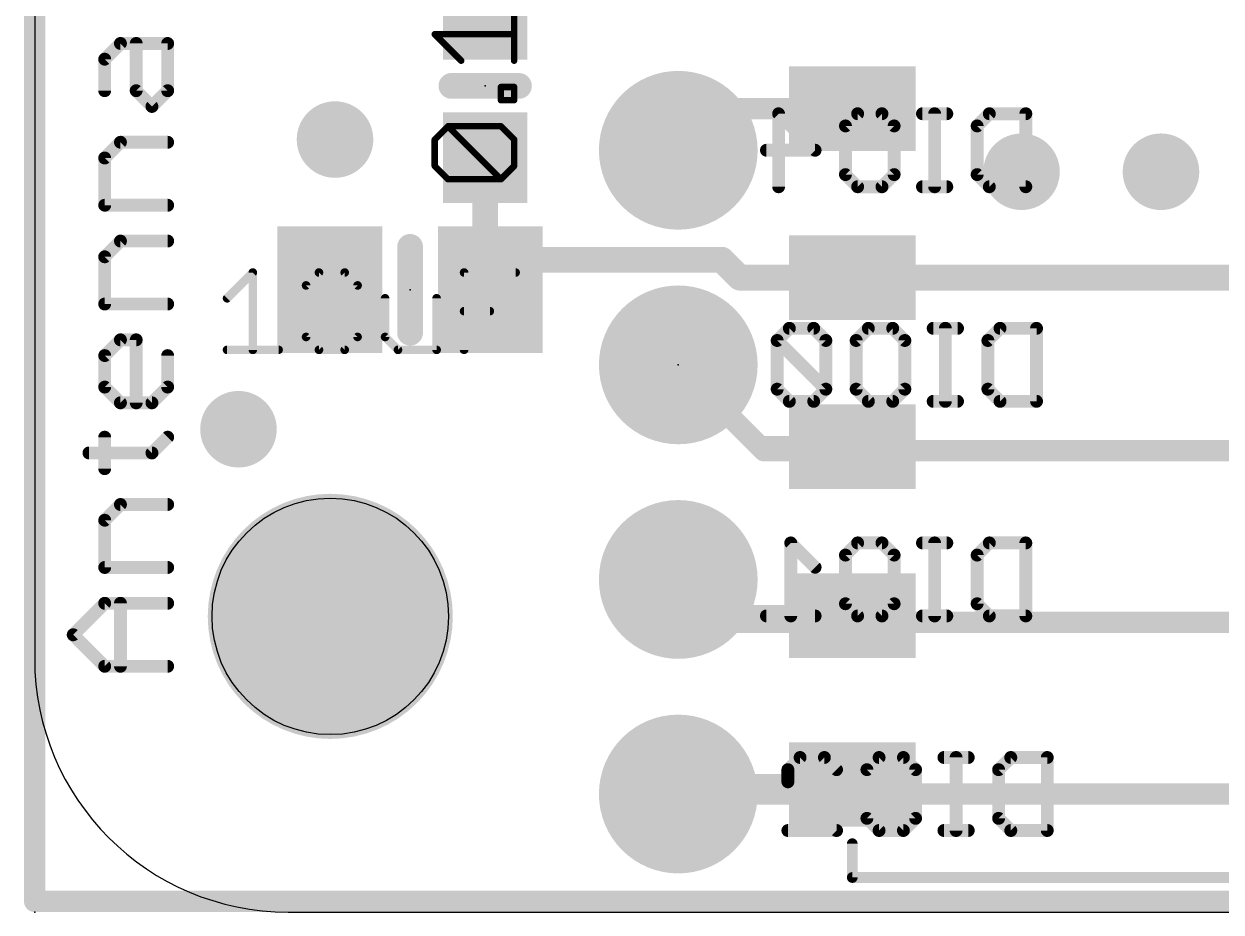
# Model space of a CAD drawing. Extents: x -1.5 to 65.2, y -0.1 to 32.8.
# Drawn here: x -0.13 to 14.05, y -0.13 to 10.39 of the extents above; entities that cross this region are included whole.
import ezdxf

# ---------------------------------------------------------------- set-up
doc = ezdxf.new("R2010")
doc.units = 0
for name, color, linetype in [('1', 12, 'CONTINUOUS'), ('16', 5, 'CONTINUOUS'), ('17', 110, 'CONTINUOUS'), ('18', 110, 'CONTINUOUS'), ('20', 53, 'CONTINUOUS'), ('21', 40, 'CONTINUOUS'), ('22', 6, 'CONTINUOUS'), ('23', 40, 'CONTINUOUS'), ('27', 4, 'CONTINUOUS'), ('30', 253, 'CONTINUOUS')]:
    doc.layers.add(name, color=color, linetype=linetype)

# ---------------------------------------------------------------- blocks, each defined once
blk = doc.blocks.new('RECT')
blk.add_solid([(-0.5, -0.5), (0.5, -0.5), (-0.5, 0.5), (0.5, 0.5)])
blk = doc.blocks.new('ROUNDP')
at = {"const_width": 0.5}
blk.add_lwpolyline([(0, -0.25, 1), (0, 0.25, 1), (0, -0.25)], format="xyb", dxfattribs=at)
blk = doc.blocks.new('ROUNDV')
at = {"const_width": 0.5}
blk.add_lwpolyline([(0, -0.25, 1), (0, 0.25, 1), (0, -0.25)], format="xyb", dxfattribs=at)

msp = doc.modelspace()

# ---------------------------------------------------------------- linework, layer by layer
at = {"layer": '1'}
for points, const_width in [([(0, 0), (0, 30.48)], 0.254), ([(8.112, 9.382), (7.62, 8.89)], 0.254), ([(9.68, 9.382), (8.112, 9.382)], 0.254), ([(5.334, 8.802), (5.334, 7.3)], 0.3048), ([(5.7506, 7.5946), (5.395, 7.239)], 0.3048), ([(8.1355, 7.5946), (5.7506, 7.5946)], 0.3048), ([(8.3481, 7.382), (8.1355, 7.5946)], 0.3048), ([(9.68, 7.382), (8.3481, 7.382)], 0.3048), ([(9.68, 7.382), (21.59, 7.382)], 0.3048), ([(5.334, 7.3), (5.395, 7.239)], 0.3048), ([(8.588, 5.382), (7.62, 6.35)], 0.254), ([(9.68, 5.382), (8.588, 5.382)], 0.254), ([(8.048, 3.382), (7.62, 3.81)], 0.254), ([(9.68, 3.382), (8.048, 3.382)], 0.254), ([(7.732, 1.382), (7.62, 1.27)], 0.254), ([(9.68, 1.382), (7.732, 1.382)], 0.254), ([(65.024, 0), (0, 0)], 0.254)]:
    msp.add_lwpolyline(points, dxfattribs=dict(at, const_width=const_width))
for points, const_width in [([(8.112, 9.4455, 1), (8.112, 9.3185)], 0.127), ([(8.1569, 9.3371, 1), (8.0671, 9.4269)], 0.127), ([(9.68, 9.3185, 1), (9.68, 9.4455)], 0.127), ([(5.4102, 8.802, 1), (5.2578, 8.802)], 0.1524), ([(7.5751, 8.9349, 1), (7.6649, 8.8451)], 0.127), ([(5.7506, 7.6708, 1), (5.7506, 7.5184)], 0.1524), ([(5.8045, 7.5407, 1), (5.6967, 7.6485)], 0.1524), ([(8.1894, 7.6485, 1), (8.0816, 7.5407)], 0.1524), ([(8.1355, 7.5184, 1), (8.1355, 7.6708)], 0.1524), ([(8.3481, 7.4582, 1), (8.3481, 7.3058)], 0.1524), ([(8.2942, 7.3281, 1), (8.402, 7.4359)], 0.1524), ([(9.68, 7.4582, 1), (9.68, 7.3058)], 0.1524), ([(9.68, 7.3058, 1), (9.68, 7.4582)], 0.1524), ([(5.3879, 7.3539, 1), (5.2801, 7.2461)], 0.1524), ([(5.2578, 7.3, 1), (5.4102, 7.3)], 0.1524), ([(5.3411, 7.2929, 1), (5.4489, 7.1851)], 0.1524), ([(5.3411, 7.1851, 1), (5.4489, 7.2929)], 0.1524), ([(7.6649, 6.3949, 1), (7.5751, 6.3051)], 0.127), ([(8.588, 5.4455, 1), (8.588, 5.3185)], 0.127), ([(8.5431, 5.3371, 1), (8.6329, 5.4269)], 0.127), ([(9.68, 5.3185, 1), (9.68, 5.4455)], 0.127), ([(7.6649, 3.8549, 1), (7.5751, 3.7651)], 0.127), ([(8.048, 3.4455, 1), (8.048, 3.3185)], 0.127), ([(8.0031, 3.3371, 1), (8.0929, 3.4269)], 0.127), ([(9.68, 3.3185, 1), (9.68, 3.4455)], 0.127), ([(7.732, 1.4455, 1), (7.732, 1.3185)], 0.127), ([(7.7769, 1.3371, 1), (7.6871, 1.4269)], 0.127), ([(9.68, 1.3185, 1), (9.68, 1.4455)], 0.127), ([(7.5751, 1.3149, 1), (7.6649, 1.2251)], 0.127), ([(0, 0.0635, 1), (0, -0.0635)], 0.127), ([(-0.0635, 0, 1), (0.0635, 0)], 0.127)]:
    msp.add_lwpolyline(points, format="xyb", dxfattribs=dict(at, const_width=const_width))
at = {"layer": '16', "const_width": 0.254}
for points in [[(0, 0), (0, 30.48)], [(8.636, 5.334), (7.62, 6.35)], [(8.636, 5.334), (21.082, 5.334)], [(8.128, 3.302), (7.62, 3.81)], [(19.812, 3.302), (8.128, 3.302)], [(7.62, 1.27), (18.542, 1.27)], [(65.024, 0), (0, 0)]]:
    msp.add_lwpolyline(points, dxfattribs=at)
at = {"layer": '16', "const_width": 0.127}
for points in [[(7.6649, 6.3949, 1), (7.5751, 6.3051)], [(8.636, 5.3975, 1), (8.636, 5.2705)], [(8.5911, 5.2891, 1), (8.6809, 5.3789)], [(7.6649, 3.8549, 1), (7.5751, 3.7651)], [(8.128, 3.3655, 1), (8.128, 3.2385)], [(8.0831, 3.2571, 1), (8.1729, 3.3469)], [(7.62, 1.3335, 1), (7.62, 1.2065)], [(0, 0.0635, 1), (0, -0.0635)], [(-0.0635, 0, 1), (0.0635, 0)]]:
    msp.add_lwpolyline(points, format="xyb", dxfattribs=at)
at = {"layer": '20'}
for p, q in [((0, 27.5334), (0, 2.873)), ((3, -0.127), (62, -0.127))]:
    msp.add_line(p, q, dxfattribs=at)
msp.add_circle((3.5, 3.373), 1.4, dxfattribs=at)
msp.add_arc((3, 2.873), 3, 180, 270, dxfattribs=at)
at = {"layer": '21'}
for points, const_width in [([(0.8291, 9.9681), (1.0155, 10.1545)], 0.1524), ([(1.0155, 10.1545), (1.5748, 10.1545)], 0.1524), ([(1.202, 9.5952), (1.202, 10.1545)], 0.1524), ([(1.5748, 10.1545), (1.5748, 9.5952)], 0.1524), ([(0.8291, 9.5952), (0.8291, 9.9681)], 0.1524), ([(4.934, 9.652), (5.734, 9.652)], 0.3048), ([(1.3884, 9.4088), (1.202, 9.5952)], 0.1524), ([(1.5748, 9.5952), (1.3884, 9.4088)], 0.1524), ([(0.8291, 8.7987), (1.0155, 8.9851)], 0.1524), ([(1.0155, 8.9851), (1.5748, 8.9851)], 0.1524), ([(0.8291, 8.2394), (0.8291, 8.7987)], 0.1524), ([(1.5748, 8.2394), (0.8291, 8.2394)], 0.1524), ([(0.8291, 7.6293), (1.0155, 7.8157)], 0.1524), ([(1.0155, 7.8157), (1.5748, 7.8157)], 0.1524), ([(4.445, 6.731), (4.445, 7.747)], 0.3048), ([(0.8291, 7.07), (0.8291, 7.6293)], 0.1524), ([(1.5748, 7.07), (0.8291, 7.07)], 0.1524), ([(0.8291, 6.4599), (1.0155, 6.6463)], 0.1524), ([(1.0155, 6.6463), (1.202, 6.6463)], 0.1524), ([(1.202, 6.6463), (1.202, 5.9006)], 0.1524), ([(0.8291, 6.087), (0.8291, 6.4599)], 0.1524), ([(1.5748, 6.4599), (1.5748, 6.087)], 0.1524), ([(1.0155, 5.9006), (0.8291, 6.087)], 0.1524), ([(1.5748, 6.087), (1.3884, 5.9006)], 0.1524), ([(1.3884, 5.9006), (1.0155, 5.9006)], 0.1524), ([(0.8291, 5.121), (0.8291, 5.4938)], 0.1524), ([(1.3884, 5.3074), (1.5748, 5.4938)], 0.1524), ([(0.6427, 5.3074), (1.3884, 5.3074)], 0.1524), ([(0.8291, 4.5109), (1.0155, 4.6973)], 0.1524), ([(1.0155, 4.6973), (1.5748, 4.6973)], 0.1524), ([(0.8291, 3.9516), (0.8291, 4.5109)], 0.1524), ([(1.5748, 3.9516), (0.8291, 3.9516)], 0.1524), ([(0.4562, 3.1551), (0.8291, 3.5279)], 0.1524), ([(0.8291, 3.5279), (1.5748, 3.5279)], 0.1524), ([(1.0155, 2.7822), (1.0155, 3.5279)], 0.1524), ([(0.8291, 2.7822), (0.4562, 3.1551)], 0.1524), ([(1.5748, 2.7822), (0.8291, 2.7822)], 0.1524), ([(9.68, 0.282), (9.68, 0.682)], 0.127), ([(25.88, 0.282), (9.68, 0.282)], 0.127)]:
    msp.add_lwpolyline(points, dxfattribs=dict(at, const_width=const_width))
for points, const_width in [([(1.0155, 10.1926, 1), (1.0155, 10.1164)], 0.0762), ([(1.0425, 10.1275, 1), (0.9886, 10.1814)], 0.0762), ([(1.2401, 10.1545, 1), (1.1639, 10.1545)], 0.0762), ([(1.6129, 10.1545, 1), (1.5367, 10.1545)], 0.0762), ([(1.5748, 10.1164, 1), (1.5748, 10.1926)], 0.0762), ([(0.8672, 9.9681, 1), (0.791, 9.9681)], 0.0762), ([(0.8022, 9.995, 1), (0.856, 9.9411)], 0.0762), ([(4.934, 9.7282, 1), (4.934, 9.5758)], 0.1524), ([(5.734, 9.5758, 1), (5.734, 9.7282)], 0.1524), ([(1.2289, 9.6222, 1), (1.175, 9.5683)], 0.0762), ([(1.6017, 9.5683, 1), (1.5479, 9.6222)], 0.0762), ([(0.791, 9.5952, 1), (0.8672, 9.5952)], 0.0762), ([(1.1639, 9.5952, 1), (1.2401, 9.5952)], 0.0762), ([(1.5367, 9.5952, 1), (1.6129, 9.5952)], 0.0762), ([(1.3614, 9.4357, 1), (1.4153, 9.3818)], 0.0762), ([(1.3614, 9.3818, 1), (1.4153, 9.4357)], 0.0762), ([(1.0155, 9.0232, 1), (1.0155, 8.947)], 0.0762), ([(1.0425, 8.9581, 1), (0.9886, 9.012)], 0.0762), ([(1.5748, 8.947, 1), (1.5748, 9.0232)], 0.0762), ([(0.8672, 8.7987, 1), (0.791, 8.7987)], 0.0762), ([(0.8022, 8.8256, 1), (0.856, 8.7717)], 0.0762), ([(0.8291, 8.2775, 1), (0.8291, 8.2013)], 0.0762), ([(0.791, 8.2394, 1), (0.8672, 8.2394)], 0.0762), ([(1.5748, 8.2013, 1), (1.5748, 8.2775)], 0.0762), ([(1.0155, 7.8538, 1), (1.0155, 7.7776)], 0.0762), ([(1.0425, 7.7888, 1), (0.9886, 7.8426)], 0.0762), ([(1.5748, 7.7776, 1), (1.5748, 7.8538)], 0.0762), ([(4.5212, 7.747, 1), (4.3688, 7.747)], 0.1524), ([(0.8672, 7.6293, 1), (0.791, 7.6293)], 0.0762), ([(0.8022, 7.6562, 1), (0.856, 7.6023)], 0.0762), ([(0.8291, 7.1081, 1), (0.8291, 7.0319)], 0.0762), ([(0.791, 7.07, 1), (0.8672, 7.07)], 0.0762), ([(1.5748, 7.0319, 1), (1.5748, 7.1081)], 0.0762), ([(4.3688, 6.731, 1), (4.5212, 6.731)], 0.1524), ([(1.0155, 6.6844, 1), (1.0155, 6.6082)], 0.0762), ([(1.0425, 6.6194, 1), (0.9886, 6.6732)], 0.0762), ([(1.2401, 6.6463, 1), (1.1639, 6.6463)], 0.0762), ([(1.202, 6.6082, 1), (1.202, 6.6844)], 0.0762), ([(0.8672, 6.4599, 1), (0.791, 6.4599)], 0.0762), ([(0.8022, 6.4868, 1), (0.856, 6.4329)], 0.0762), ([(1.6129, 6.4599, 1), (1.5367, 6.4599)], 0.0762), ([(0.856, 6.114, 1), (0.8022, 6.0601)], 0.0762), ([(0.791, 6.087, 1), (0.8672, 6.087)], 0.0762), ([(1.5367, 6.087, 1), (1.6129, 6.087)], 0.0762), ([(1.6017, 6.0601, 1), (1.5479, 6.114)], 0.0762), ([(1.0155, 5.9387, 1), (1.0155, 5.8625)], 0.0762), ([(0.9886, 5.8737, 1), (1.0425, 5.9275)], 0.0762), ([(1.3614, 5.9275, 1), (1.4153, 5.8737)], 0.0762), ([(1.3884, 5.8625, 1), (1.3884, 5.9387)], 0.0762), ([(1.1639, 5.9006, 1), (1.2401, 5.9006)], 0.0762), ([(0.8672, 5.4938, 1), (0.791, 5.4938)], 0.0762), ([(1.6017, 5.4669, 1), (1.5479, 5.5208)], 0.0762), ([(0.6427, 5.3455, 1), (0.6427, 5.2693)], 0.0762), ([(1.3614, 5.3344, 1), (1.4153, 5.2805)], 0.0762), ([(1.3884, 5.2693, 1), (1.3884, 5.3455)], 0.0762), ([(0.791, 5.121, 1), (0.8672, 5.121)], 0.0762), ([(1.0155, 4.7354, 1), (1.0155, 4.6592)], 0.0762), ([(1.0425, 4.6704, 1), (0.9886, 4.7242)], 0.0762), ([(1.5748, 4.6592, 1), (1.5748, 4.7354)], 0.0762), ([(0.8672, 4.5109, 1), (0.791, 4.5109)], 0.0762), ([(0.8022, 4.5378, 1), (0.856, 4.4839)], 0.0762), ([(0.8291, 3.9897, 1), (0.8291, 3.9135)], 0.0762), ([(0.791, 3.9516, 1), (0.8672, 3.9516)], 0.0762), ([(1.5748, 3.9135, 1), (1.5748, 3.9897)], 0.0762), ([(0.8291, 3.566, 1), (0.8291, 3.4898)], 0.0762), ([(0.856, 3.501, 1), (0.8022, 3.5548)], 0.0762), ([(1.0536, 3.5279, 1), (0.9774, 3.5279)], 0.0762), ([(1.5748, 3.4898, 1), (1.5748, 3.566)], 0.0762), ([(0.4832, 3.182, 1), (0.4293, 3.1281)], 0.0762), ([(0.4293, 3.182, 1), (0.4832, 3.1281)], 0.0762), ([(0.8291, 2.8203, 1), (0.8291, 2.7441)], 0.0762), ([(0.8022, 2.7553, 1), (0.856, 2.8091)], 0.0762), ([(1.5748, 2.7441, 1), (1.5748, 2.8203)], 0.0762), ([(0.9774, 2.7822, 1), (1.0536, 2.7822)], 0.0762), ([(9.7118, 0.682, 1), (9.6482, 0.682)], 0.0635), ([(9.6482, 0.282, 1), (9.7118, 0.282)], 0.0635), ([(9.68, 0.3138, 1), (9.68, 0.2503)], 0.0635)]:
    msp.add_lwpolyline(points, format="xyb", dxfattribs=dict(at, const_width=const_width))
at = {"layer": '22', "const_width": 0.0762}
for points in [[(8.8349, 9.3495, 1), (8.781, 9.2956)], [(8.846, 9.3225, 1), (8.7698, 9.3225)], [(9.7434, 9.3606, 1), (9.7434, 9.2844)], [(9.7704, 9.2956, 1), (9.7165, 9.3495)], [(10.0585, 9.3495, 1), (10.0046, 9.2956)], [(10.0315, 9.2844, 1), (10.0315, 9.3606)], [(10.5112, 9.3606, 1), (10.5112, 9.2844)], [(10.6933, 9.3225, 1), (10.6171, 9.3225)], [(10.7993, 9.2844, 1), (10.7993, 9.3606)], [(11.3026, 9.3606, 1), (11.3026, 9.2844)], [(11.3296, 9.2956, 1), (11.2757, 9.3495)], [(11.7729, 9.3225, 1), (11.6967, 9.3225)], [(11.7348, 9.2844, 1), (11.7348, 9.3606)], [(9.5724, 9.2054, 1), (9.6263, 9.1515)], [(9.6375, 9.1785, 1), (9.5613, 9.1785)], [(10.2137, 9.1785, 1), (10.1375, 9.1785)], [(10.1487, 9.1515, 1), (10.2025, 9.2054)], [(11.1316, 9.2054, 1), (11.1855, 9.1515)], [(11.1967, 9.1785, 1), (11.1205, 9.1785)], [(8.6639, 8.9285, 1), (8.6639, 8.8523)], [(9.2131, 8.8634, 1), (9.267, 8.9173)], [(9.2401, 8.8523, 1), (9.2401, 8.9285)], [(9.6263, 8.6292, 1), (9.5724, 8.5753)], [(10.2025, 8.5753, 1), (10.1487, 8.6292)], [(11.1855, 8.6292, 1), (11.1316, 8.5753)], [(9.5613, 8.6023, 1), (9.6375, 8.6023)], [(9.7434, 8.4963, 1), (9.7434, 8.4201)], [(9.7165, 8.4313, 1), (9.7704, 8.4851)], [(10.0046, 8.4851, 1), (10.0585, 8.4313)], [(10.0315, 8.4201, 1), (10.0315, 8.4963)], [(10.1375, 8.6023, 1), (10.2137, 8.6023)], [(10.5112, 8.4963, 1), (10.5112, 8.4201)], [(10.7993, 8.4201, 1), (10.7993, 8.4963)], [(11.1205, 8.6023, 1), (11.1967, 8.6023)], [(11.3026, 8.4963, 1), (11.3026, 8.4201)], [(11.2757, 8.4313, 1), (11.3296, 8.4851)], [(11.7348, 8.4201, 1), (11.7348, 8.4963)], [(8.7698, 8.4582, 1), (8.846, 8.4582)], [(10.6171, 8.4582, 1), (10.6933, 8.4582)], [(11.6967, 8.4582, 1), (11.7729, 8.4582)], [(8.9349, 6.8206, 1), (8.9349, 6.7444)], [(8.9619, 6.7556, 1), (8.908, 6.8095)], [(9.25, 6.8095, 1), (9.1961, 6.7556)], [(9.223, 6.7444, 1), (9.223, 6.8206)], [(9.8704, 6.8206, 1), (9.8704, 6.7444)], [(9.8974, 6.7556, 1), (9.8435, 6.8095)], [(10.1855, 6.8095, 1), (10.1316, 6.7556)], [(10.1585, 6.7444, 1), (10.1585, 6.8206)], [(10.6382, 6.8206, 1), (10.6382, 6.7444)], [(10.8203, 6.7825, 1), (10.7441, 6.7825)], [(10.9263, 6.7444, 1), (10.9263, 6.8206)], [(11.4296, 6.8206, 1), (11.4296, 6.7444)], [(11.4566, 6.7556, 1), (11.4027, 6.8095)], [(11.8999, 6.7825, 1), (11.8237, 6.7825)], [(11.8618, 6.7444, 1), (11.8618, 6.8206)], [(8.8178, 6.6654, 1), (8.7639, 6.6115)], [(8.7639, 6.6654, 1), (8.8178, 6.6115)], [(8.829, 6.6385, 1), (8.7528, 6.6385)], [(9.4052, 6.6385, 1), (9.329, 6.6385)], [(9.3401, 6.6115, 1), (9.394, 6.6654)], [(9.6994, 6.6654, 1), (9.7533, 6.6115)], [(9.7645, 6.6385, 1), (9.6883, 6.6385)], [(10.3407, 6.6385, 1), (10.2645, 6.6385)], [(10.2757, 6.6115, 1), (10.3295, 6.6654)], [(11.2586, 6.6654, 1), (11.3125, 6.6115)], [(11.3237, 6.6385, 1), (11.2475, 6.6385)], [(8.8178, 6.0892, 1), (8.7639, 6.0353)], [(8.7528, 6.0623, 1), (8.829, 6.0623)], [(9.329, 6.0623, 1), (9.4052, 6.0623)], [(9.394, 6.0353, 1), (9.3401, 6.0892)], [(9.3401, 6.0353, 1), (9.394, 6.0892)], [(9.7533, 6.0892, 1), (9.6994, 6.0353)], [(9.6883, 6.0623, 1), (9.7645, 6.0623)], [(10.2645, 6.0623, 1), (10.3407, 6.0623)], [(10.3295, 6.0353, 1), (10.2757, 6.0892)], [(11.3125, 6.0892, 1), (11.2586, 6.0353)], [(11.2475, 6.0623, 1), (11.3237, 6.0623)], [(8.9349, 5.9563, 1), (8.9349, 5.8801)], [(8.908, 5.8913, 1), (8.9619, 5.9451)], [(9.1961, 5.9451, 1), (9.25, 5.8913)], [(9.223, 5.8801, 1), (9.223, 5.9563)], [(9.8704, 5.9563, 1), (9.8704, 5.8801)], [(9.8435, 5.8913, 1), (9.8974, 5.9451)], [(10.1316, 5.9451, 1), (10.1855, 5.8913)], [(10.1585, 5.8801, 1), (10.1585, 5.9563)], [(10.6382, 5.9563, 1), (10.6382, 5.8801)], [(10.7441, 5.9182, 1), (10.8203, 5.9182)], [(10.9263, 5.8801, 1), (10.9263, 5.9563)], [(11.4296, 5.9563, 1), (11.4296, 5.8801)], [(11.4027, 5.8913, 1), (11.4566, 5.9451)], [(11.8237, 5.9182, 1), (11.8999, 5.9182)], [(11.8618, 5.8801, 1), (11.8618, 5.9563)], [(8.9789, 4.2695, 1), (8.925, 4.2156)], [(8.9901, 4.2425, 1), (8.9139, 4.2425)], [(9.7434, 4.2806, 1), (9.7434, 4.2044)], [(9.7704, 4.2156, 1), (9.7165, 4.2695)], [(10.0585, 4.2695, 1), (10.0046, 4.2156)], [(10.0315, 4.2044, 1), (10.0315, 4.2806)], [(10.5112, 4.2806, 1), (10.5112, 4.2044)], [(10.6933, 4.2425, 1), (10.6171, 4.2425)], [(10.7993, 4.2044, 1), (10.7993, 4.2806)], [(11.3026, 4.2806, 1), (11.3026, 4.2044)], [(11.3296, 4.2156, 1), (11.2757, 4.2695)], [(11.7729, 4.2425, 1), (11.6967, 4.2425)], [(11.7348, 4.2044, 1), (11.7348, 4.2806)], [(9.5724, 4.1254, 1), (9.6263, 4.0715)], [(9.6375, 4.0985, 1), (9.5613, 4.0985)], [(10.2137, 4.0985, 1), (10.1375, 4.0985)], [(10.1487, 4.0715, 1), (10.2025, 4.1254)], [(11.1316, 4.1254, 1), (11.1855, 4.0715)], [(11.1967, 4.0985, 1), (11.1205, 4.0985)], [(9.2131, 3.9275, 1), (9.267, 3.9814)], [(9.6263, 3.5492, 1), (9.5724, 3.4953)], [(9.5613, 3.5223, 1), (9.6375, 3.5223)], [(10.1375, 3.5223, 1), (10.2137, 3.5223)], [(10.2025, 3.4953, 1), (10.1487, 3.5492)], [(11.1855, 3.5492, 1), (11.1316, 3.4953)], [(11.1205, 3.5223, 1), (11.1967, 3.5223)], [(8.6639, 3.4163, 1), (8.6639, 3.3401)], [(8.9139, 3.3782, 1), (8.9901, 3.3782)], [(9.2401, 3.3401, 1), (9.2401, 3.4163)], [(9.7434, 3.4163, 1), (9.7434, 3.3401)], [(9.7165, 3.3513, 1), (9.7704, 3.4051)], [(10.0046, 3.4051, 1), (10.0585, 3.3513)], [(10.0315, 3.3401, 1), (10.0315, 3.4163)], [(10.5112, 3.4163, 1), (10.5112, 3.3401)], [(10.6171, 3.3782, 1), (10.6933, 3.3782)], [(10.7993, 3.3401, 1), (10.7993, 3.4163)], [(11.3026, 3.4163, 1), (11.3026, 3.3401)], [(11.2757, 3.3513, 1), (11.3296, 3.4051)], [(11.6967, 3.3782, 1), (11.7729, 3.3782)], [(11.7348, 3.3401, 1), (11.7348, 3.4163)], [(9.0619, 1.7406, 1), (9.0619, 1.6644)], [(9.0889, 1.6756, 1), (9.035, 1.7295)], [(9.377, 1.7295, 1), (9.3231, 1.6756)], [(9.35, 1.6644, 1), (9.35, 1.7406)], [(9.9974, 1.7406, 1), (9.9974, 1.6644)], [(10.0244, 1.6756, 1), (9.9705, 1.7295)], [(10.3125, 1.7295, 1), (10.2586, 1.6756)], [(10.2855, 1.6644, 1), (10.2855, 1.7406)], [(10.7652, 1.7406, 1), (10.7652, 1.6644)], [(10.9473, 1.7025, 1), (10.8711, 1.7025)], [(11.0533, 1.6644, 1), (11.0533, 1.7406)], [(11.5566, 1.7406, 1), (11.5566, 1.6644)], [(11.5836, 1.6756, 1), (11.5297, 1.7295)], [(12.0269, 1.7025, 1), (11.9507, 1.7025)], [(11.9888, 1.6644, 1), (11.9888, 1.7406)], [(8.8909, 1.5854, 1), (8.9448, 1.5315)], [(8.956, 1.5585, 1), (8.8798, 1.5585)], [(9.4671, 1.5315, 1), (9.521, 1.5854)], [(9.8264, 1.5854, 1), (9.8803, 1.5315)], [(9.8915, 1.5585, 1), (9.8153, 1.5585)], [(10.4677, 1.5585, 1), (10.3915, 1.5585)], [(10.4027, 1.5315, 1), (10.4565, 1.5854)], [(11.3856, 1.5854, 1), (11.4395, 1.5315)], [(11.4507, 1.5585, 1), (11.3745, 1.5585)], [(8.9448, 1.4414, 1), (8.8909, 1.3875)], [(8.8798, 1.4144, 1), (8.956, 1.4144)], [(9.8803, 1.0092, 1), (9.8264, 0.9553)], [(9.8153, 0.9823, 1), (9.8915, 0.9823)], [(10.3915, 0.9823, 1), (10.4677, 0.9823)], [(10.4565, 0.9553, 1), (10.4027, 1.0092)], [(11.4395, 1.0092, 1), (11.3856, 0.9553)], [(11.3745, 0.9823, 1), (11.4507, 0.9823)], [(8.9179, 0.8763, 1), (8.9179, 0.8001)], [(9.4671, 0.8113, 1), (9.521, 0.8651)], [(9.4941, 0.8001, 1), (9.4941, 0.8763)], [(9.9974, 0.8763, 1), (9.9974, 0.8001)], [(9.9705, 0.8113, 1), (10.0244, 0.8651)], [(10.2586, 0.8651, 1), (10.3125, 0.8113)], [(10.2855, 0.8001, 1), (10.2855, 0.8763)], [(10.7652, 0.8763, 1), (10.7652, 0.8001)], [(10.8711, 0.8382, 1), (10.9473, 0.8382)], [(11.0533, 0.8001, 1), (11.0533, 0.8763)], [(11.5566, 0.8763, 1), (11.5566, 0.8001)], [(11.5297, 0.8113, 1), (11.5836, 0.8651)], [(11.9507, 0.8382, 1), (12.0269, 0.8382)], [(11.9888, 0.8001, 1), (11.9888, 0.8763)]]:
    msp.add_lwpolyline(points, format="xyb", dxfattribs=at)
at = {"layer": '22', "const_width": 0.1524}
for points in [[(8.8079, 8.4582), (8.8079, 9.3225)], [(8.8079, 9.3225), (9.2401, 8.8904)], [(9.5994, 9.1785), (9.7434, 9.3225)], [(9.7434, 9.3225), (10.0315, 9.3225)], [(10.0315, 9.3225), (10.1756, 9.1785)], [(10.7993, 9.3225), (10.5112, 9.3225)], [(10.6552, 8.4582), (10.6552, 9.3225)], [(11.1586, 9.1785), (11.3026, 9.3225)], [(11.3026, 9.3225), (11.7348, 9.3225)], [(11.7348, 9.3225), (11.7348, 8.4582)], [(9.5994, 8.6023), (9.5994, 9.1785)], [(10.1756, 9.1785), (10.1756, 8.6023)], [(11.1586, 8.6023), (11.1586, 9.1785)], [(9.2401, 8.8904), (8.6639, 8.8904)], [(9.7434, 8.4582), (9.5994, 8.6023)], [(10.1756, 8.6023), (10.0315, 8.4582)], [(11.3026, 8.4582), (11.1586, 8.6023)], [(10.0315, 8.4582), (9.7434, 8.4582)], [(10.7993, 8.4582), (10.5112, 8.4582)], [(11.7348, 8.4582), (11.3026, 8.4582)], [(8.9349, 6.7825), (8.7909, 6.6385)], [(9.223, 6.7825), (8.9349, 6.7825)], [(9.3671, 6.6385), (9.223, 6.7825)], [(9.7264, 6.6385), (9.8704, 6.7825)], [(9.8704, 6.7825), (10.1585, 6.7825)], [(10.1585, 6.7825), (10.3026, 6.6385)], [(10.9263, 6.7825), (10.6382, 6.7825)], [(10.7822, 5.9182), (10.7822, 6.7825)], [(11.2856, 6.6385), (11.4296, 6.7825)], [(11.4296, 6.7825), (11.8618, 6.7825)], [(11.8618, 6.7825), (11.8618, 5.9182)], [(8.7909, 6.6385), (8.7909, 6.0623)], [(9.3671, 6.0623), (8.7909, 6.6385)], [(9.3671, 6.0623), (9.3671, 6.6385)], [(9.7264, 6.0623), (9.7264, 6.6385)], [(10.3026, 6.6385), (10.3026, 6.0623)], [(11.2856, 6.0623), (11.2856, 6.6385)], [(8.7909, 6.0623), (8.9349, 5.9182)], [(9.223, 5.9182), (9.3671, 6.0623)], [(9.8704, 5.9182), (9.7264, 6.0623)], [(10.3026, 6.0623), (10.1585, 5.9182)], [(11.4296, 5.9182), (11.2856, 6.0623)], [(8.9349, 5.9182), (9.223, 5.9182)], [(10.1585, 5.9182), (9.8704, 5.9182)], [(10.9263, 5.9182), (10.6382, 5.9182)], [(11.8618, 5.9182), (11.4296, 5.9182)], [(9.2401, 3.9544), (8.952, 4.2425)], [(8.952, 4.2425), (8.952, 3.3782)], [(9.5994, 4.0985), (9.7434, 4.2425)], [(9.7434, 4.2425), (10.0315, 4.2425)], [(10.0315, 4.2425), (10.1756, 4.0985)], [(10.7993, 4.2425), (10.5112, 4.2425)], [(10.6552, 3.3782), (10.6552, 4.2425)], [(11.1586, 4.0985), (11.3026, 4.2425)], [(11.3026, 4.2425), (11.7348, 4.2425)], [(11.7348, 4.2425), (11.7348, 3.3782)], [(9.5994, 3.5223), (9.5994, 4.0985)], [(10.1756, 4.0985), (10.1756, 3.5223)], [(11.1586, 3.5223), (11.1586, 4.0985)], [(9.7434, 3.3782), (9.5994, 3.5223)], [(10.1756, 3.5223), (10.0315, 3.3782)], [(11.3026, 3.3782), (11.1586, 3.5223)], [(9.2401, 3.3782), (8.6639, 3.3782)], [(10.0315, 3.3782), (9.7434, 3.3782)], [(10.7993, 3.3782), (10.5112, 3.3782)], [(11.7348, 3.3782), (11.3026, 3.3782)], [(8.9179, 1.5585), (9.0619, 1.7025)], [(9.0619, 1.7025), (9.35, 1.7025)], [(9.35, 1.7025), (9.4941, 1.5585)], [(9.8534, 1.5585), (9.9974, 1.7025)], [(9.9974, 1.7025), (10.2855, 1.7025)], [(10.2855, 1.7025), (10.4296, 1.5585)], [(11.0533, 1.7025), (10.7652, 1.7025)], [(10.9092, 0.8382), (10.9092, 1.7025)], [(11.4126, 1.5585), (11.5566, 1.7025)], [(11.5566, 1.7025), (11.9888, 1.7025)], [(11.9888, 1.7025), (11.9888, 0.8382)], [(8.9179, 1.4144), (8.9179, 1.5585)], [(9.8534, 0.9823), (9.8534, 1.5585)], [(10.4296, 1.5585), (10.4296, 0.9823)], [(11.4126, 0.9823), (11.4126, 1.5585)], [(9.4941, 0.8382), (8.9179, 1.4144)], [(9.9974, 0.8382), (9.8534, 0.9823)], [(10.4296, 0.9823), (10.2855, 0.8382)], [(11.5566, 0.8382), (11.4126, 0.9823)], [(8.9179, 0.8382), (9.4941, 0.8382)], [(10.2855, 0.8382), (9.9974, 0.8382)], [(11.0533, 0.8382), (10.7652, 0.8382)], [(11.9888, 0.8382), (11.5566, 0.8382)]]:
    msp.add_lwpolyline(points, dxfattribs=at)
at = {"layer": '23'}
for p in [(5.334, 9.652), (4.445, 7.239), (7.62, 6.35), (0, -0.127)]:
    msp.add_point(p, dxfattribs=at)
at = {"layer": '27'}
for points, const_width in [([(5.6769, 9.9504), (5.6769, 10.5774)], 0.0762), ([(5.0498, 9.9504), (4.7363, 10.2639)], 0.0762), ([(4.7363, 10.2639), (5.6769, 10.2639)], 0.0762), ([(5.5201, 9.4826), (5.5201, 9.6394)], 0.0762), ([(5.5201, 9.6394), (5.6769, 9.6394)], 0.0762), ([(5.6769, 9.6394), (5.6769, 9.4826)], 0.0762), ([(5.6769, 9.4826), (5.5201, 9.4826)], 0.0762), ([(4.7363, 9.0174), (4.8931, 9.1742)], 0.0762), ([(4.8931, 9.1742), (5.5201, 9.1742)], 0.0762), ([(5.5201, 8.5471), (4.8931, 9.1742)], 0.0762), ([(5.5201, 9.1742), (5.6769, 9.0174)], 0.0762), ([(4.7363, 8.7039), (4.7363, 9.0174)], 0.0762), ([(5.6769, 9.0174), (5.6769, 8.7039)], 0.0762), ([(4.8931, 8.5471), (4.7363, 8.7039)], 0.0762), ([(5.6769, 8.7039), (5.5201, 8.5471)], 0.0762), ([(5.5201, 8.5471), (4.8931, 8.5471)], 0.0762), ([(2.2777, 7.1379), (2.5828, 7.443)], 0.1016), ([(2.5828, 7.443), (2.5828, 6.5278)], 0.1016), ([(3.2132, 7.2905), (3.3658, 7.443)], 0.1016), ([(3.3658, 7.443), (3.6708, 7.443)], 0.1016), ([(3.6708, 7.443), (3.8234, 7.2905)], 0.1016), ([(5.0843, 6.5278), (5.0843, 7.443)], 0.1016), ([(5.0843, 7.443), (5.6944, 7.443)], 0.1016), ([(3.2132, 6.6803), (3.2132, 7.2905)], 0.1016), ([(3.2132, 6.6803), (3.8234, 7.2905)], 0.1016), ([(3.8234, 7.2905), (3.8234, 6.6803)], 0.1016), ([(4.1488, 7.1379), (4.1488, 6.6803)], 0.1016), ([(4.7589, 6.5278), (4.7589, 7.1379)], 0.1016), ([(5.0843, 6.9854), (5.3893, 6.9854)], 0.1016), ([(3.3658, 6.5278), (3.2132, 6.6803)], 0.1016), ([(3.8234, 6.6803), (3.6708, 6.5278)], 0.1016), ([(4.1488, 6.6803), (4.3013, 6.5278)], 0.1016), ([(2.2777, 6.5278), (2.8878, 6.5278)], 0.1016), ([(3.6708, 6.5278), (3.3658, 6.5278)], 0.1016), ([(4.3013, 6.5278), (4.7589, 6.5278)], 0.1016)]:
    msp.add_lwpolyline(points, dxfattribs=dict(at, const_width=const_width))
for points, const_width in [([(4.7498, 10.2774, 1), (4.7228, 10.2504)], 0.0381), ([(4.7363, 10.283, 1), (4.7363, 10.2449)], 0.0381), ([(5.6769, 10.2449, 1), (5.6769, 10.283)], 0.0381), ([(5.0364, 9.9369, 1), (5.0633, 9.9638)], 0.0381), ([(5.6578, 9.9504, 1), (5.6959, 9.9504)], 0.0381), ([(5.5201, 9.6584, 1), (5.5201, 9.6203)], 0.0381), ([(5.5392, 9.6394, 1), (5.5011, 9.6394)], 0.0381), ([(5.6959, 9.6394, 1), (5.6578, 9.6394)], 0.0381), ([(5.6769, 9.6203, 1), (5.6769, 9.6584)], 0.0381), ([(5.5201, 9.5017, 1), (5.5201, 9.4636)], 0.0381), ([(5.5011, 9.4826, 1), (5.5392, 9.4826)], 0.0381), ([(5.6578, 9.4826, 1), (5.6959, 9.4826)], 0.0381), ([(5.6769, 9.4636, 1), (5.6769, 9.5017)], 0.0381), ([(4.8931, 9.1932, 1), (4.8931, 9.1551)], 0.0381), ([(4.9065, 9.1876, 1), (4.8796, 9.1607)], 0.0381), ([(4.9065, 9.1607, 1), (4.8796, 9.1876)], 0.0381), ([(5.5336, 9.1876, 1), (5.5067, 9.1607)], 0.0381), ([(5.5201, 9.1551, 1), (5.5201, 9.1932)], 0.0381), ([(4.7553, 9.0174, 1), (4.7172, 9.0174)], 0.0381), ([(4.7228, 9.0309, 1), (4.7498, 9.0039)], 0.0381), ([(5.6959, 9.0174, 1), (5.6578, 9.0174)], 0.0381), ([(5.6634, 9.0039, 1), (5.6904, 9.0309)], 0.0381), ([(4.7498, 8.7173, 1), (4.7228, 8.6904)], 0.0381), ([(4.7172, 8.7039, 1), (4.7553, 8.7039)], 0.0381), ([(5.6578, 8.7039, 1), (5.6959, 8.7039)], 0.0381), ([(5.6904, 8.6904, 1), (5.6634, 8.7173)], 0.0381), ([(4.8931, 8.5662, 1), (4.8931, 8.5281)], 0.0381), ([(4.8796, 8.5336, 1), (4.9065, 8.5606)], 0.0381), ([(5.5067, 8.5606, 1), (5.5336, 8.5336)], 0.0381), ([(5.5067, 8.5336, 1), (5.5336, 8.5606)], 0.0381), ([(5.5201, 8.5281, 1), (5.5201, 8.5662)], 0.0381), ([(2.6082, 7.443, 1), (2.5574, 7.443)], 0.0508), ([(2.6007, 7.425, 1), (2.5648, 7.4609)], 0.0508), ([(3.3658, 7.4684, 1), (3.3658, 7.4176)], 0.0508), ([(3.3837, 7.425, 1), (3.3478, 7.4609)], 0.0508), ([(3.6888, 7.4609, 1), (3.6529, 7.425)], 0.0508), ([(3.6708, 7.4176, 1), (3.6708, 7.4684)], 0.0508), ([(5.1097, 7.443, 1), (5.0589, 7.443)], 0.0508), ([(5.0843, 7.4684, 1), (5.0843, 7.4176)], 0.0508), ([(5.6944, 7.4176, 1), (5.6944, 7.4684)], 0.0508), ([(3.2386, 7.2905, 1), (3.1878, 7.2905)], 0.0508), ([(3.1953, 7.3084, 1), (3.2312, 7.2725)], 0.0508), ([(3.8488, 7.2905, 1), (3.798, 7.2905)], 0.0508), ([(3.8413, 7.2725, 1), (3.8054, 7.3084)], 0.0508), ([(3.8054, 7.2725, 1), (3.8413, 7.3084)], 0.0508), ([(2.2598, 7.1559, 1), (2.2957, 7.12)], 0.0508), ([(4.1742, 7.1379, 1), (4.1234, 7.1379)], 0.0508), ([(4.7843, 7.1379, 1), (4.7335, 7.1379)], 0.0508), ([(5.0843, 7.0108, 1), (5.0843, 6.96)], 0.0508), ([(5.3893, 6.96, 1), (5.3893, 7.0108)], 0.0508), ([(3.1878, 6.6803, 1), (3.2386, 6.6803)], 0.0508), ([(3.2312, 6.6983, 1), (3.1953, 6.6624)], 0.0508), ([(3.1953, 6.6983, 1), (3.2312, 6.6624)], 0.0508), ([(3.798, 6.6803, 1), (3.8488, 6.6803)], 0.0508), ([(3.8413, 6.6624, 1), (3.8054, 6.6983)], 0.0508), ([(4.1667, 6.6983, 1), (4.1308, 6.6624)], 0.0508), ([(4.1234, 6.6803, 1), (4.1742, 6.6803)], 0.0508), ([(2.2777, 6.5532, 1), (2.2777, 6.5024)], 0.0508), ([(2.5574, 6.5278, 1), (2.6082, 6.5278)], 0.0508), ([(2.8878, 6.5024, 1), (2.8878, 6.5532)], 0.0508), ([(3.3658, 6.5532, 1), (3.3658, 6.5024)], 0.0508), ([(3.3478, 6.5098, 1), (3.3837, 6.5458)], 0.0508), ([(3.6529, 6.5458, 1), (3.6888, 6.5098)], 0.0508), ([(3.6708, 6.5024, 1), (3.6708, 6.5532)], 0.0508), ([(4.3013, 6.5532, 1), (4.3013, 6.5024)], 0.0508), ([(4.2833, 6.5098, 1), (4.3192, 6.5458)], 0.0508), ([(4.7335, 6.5278, 1), (4.7843, 6.5278)], 0.0508), ([(4.7589, 6.5024, 1), (4.7589, 6.5532)], 0.0508), ([(5.0589, 6.5278, 1), (5.1097, 6.5278)], 0.0508)]:
    msp.add_lwpolyline(points, format="xyb", dxfattribs=dict(at, const_width=const_width))
at = {"layer": '30', "const_width": 1.4508}
msp.add_lwpolyline([(3.5, 2.6476, 1), (3.5, 4.0984, 1), (3.5, 2.6476)], format="xyb", dxfattribs=at)

# ---------------------------------------------------------------- block references
at = {"layer": '1', "xscale": 1.075, "rotation": 90}
for p in [(5.334, 10.502), (5.334, 8.802)]:
    msp.add_blockref('RECT', p, dxfattribs=at)
at = {"layer": '1', "xscale": 1.5}
for p in [(9.68, 9.382), (9.68, 7.382), (9.68, 5.382), (9.68, 3.382), (9.68, 1.382)]:
    msp.add_blockref('RECT', p, dxfattribs=at)
at = {"layer": '1', "xscale": 1.24, "yscale": 1.5, "rotation": 180}
for p in [(3.495, 7.239), (5.395, 7.239)]:
    msp.add_blockref('RECT', p, dxfattribs=at)
at = {"layer": '17', "xscale": 1.778, "yscale": 1.778, "rotation": 180}
for p in [(7.62, 8.89), (7.62, 8.89), (7.62, 6.35), (7.62, 6.35), (7.62, 3.81), (7.62, 3.81), (7.62, 1.27), (7.62, 1.27)]:
    msp.add_blockref('ROUNDP', p, dxfattribs=at)
at = {"layer": '18', "xscale": 0.9064, "yscale": 0.9064}
for p in [(3.556, 9.017), (3.556, 9.017), (11.684, 8.636), (11.684, 8.636), (13.335, 8.636), (13.335, 8.636), (2.413, 5.588), (2.413, 5.588)]:
    msp.add_blockref('ROUNDV', p, dxfattribs=at)
at = {"layer": '30', "xscale": 1.8796, "yscale": 1.8796, "rotation": 180}
for p in [(7.62, 8.89), (7.62, 6.35), (7.62, 3.81), (7.62, 1.27)]:
    msp.add_blockref('ROUNDP', p, dxfattribs=at)

doc.saveas('drawing.dxf')
